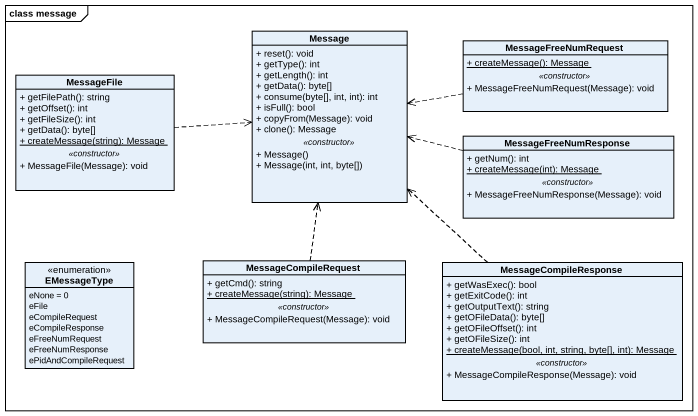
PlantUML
@startuml
mainframe class message
hide circle
hide empty members
skinparam classAttributeIconSize 0
class Message {
  + reset(): void
  + getType(): int
  + getLength(): int
  + getData(): byte[]
  + consume(byte[], int, int): int
  + isFull(): bool
  + copyFrom(Message): void
  + clone(): Message
  .. <<constructor>> ..
  + Message()
  + Message(int, int, byte[])
}
class MessageFreeNumRequest {
  {static} + createMessage(): Message
  .. <<constructor>> ..
  + MessageFreeNumRequest(Message): void
}
class MessageFile {
  + getFilePath(): string
  + getOffset(): int
  + getFileSize(): int
  + getData(): byte[]
  {static} + createMessage(string): Message
  .. <<constructor>> ..
  + MessageFile(Message): void
}
class MessageFreeNumResponse {
  + getNum(): int
  {static} + createMessage(int): Message
  .. <<constructor>> ..
  + MessageFreeNumResponse(Message): void
}
enum EMessageType {
  eNone = 0
  eFile
  eCompileRequest
  eCompileResponse
  eFreeNumRequest
  eFreeNumResponse
  ePidAndCompileRequest
}
class MessageCompileRequest {
  + getCmd(): string
  {static} + createMessage(string): Message
  .. <<constructor>> ..
  + MessageCompileRequest(Message): void
}
class MessageCompileResponse {
  + getWasExec(): bool
  + getExitCode(): int
  + getOutputText(): string
  + getOFileData(): byte[]
  + getOFileOffset(): int
  + getOFileSize(): int
  {static} + createMessage(bool, int, string, byte[], int): Message
  .. <<constructor>> ..
  + MessageCompileResponse(Message): void
}
MessageFreeNumRequest .left.> Message
MessageFile .right.> Message
MessageFreeNumResponse .left.> Message
MessageCompileRequest .up.> Message
MessageCompileResponse .up.> Message
@enduml
